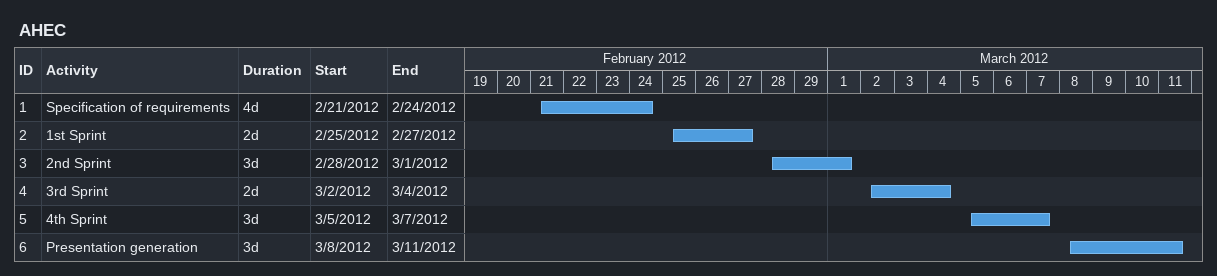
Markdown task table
AHEC

| ID | Task | Duration | Start | Finish |
|---|---|---|---|---|
| 1 | Specification of requirements | 4d | 2012-02-21 | 2012-02-24 |
| 2 | 1st Sprint | 2d | 2012-02-25 | 2012-02-27 |
| 3 | 2nd Sprint | 3d | 2012-02-28 | 2012-03-01 |
| 4 | 3rd Sprint | 2d | 2012-03-02 | 2012-03-04 |
| 5 | 4th Sprint | 3d | 2012-03-05 | 2012-03-07 |
| 6 | Presentation generation | 3d | 2012-03-08 | 2012-03-11 |
